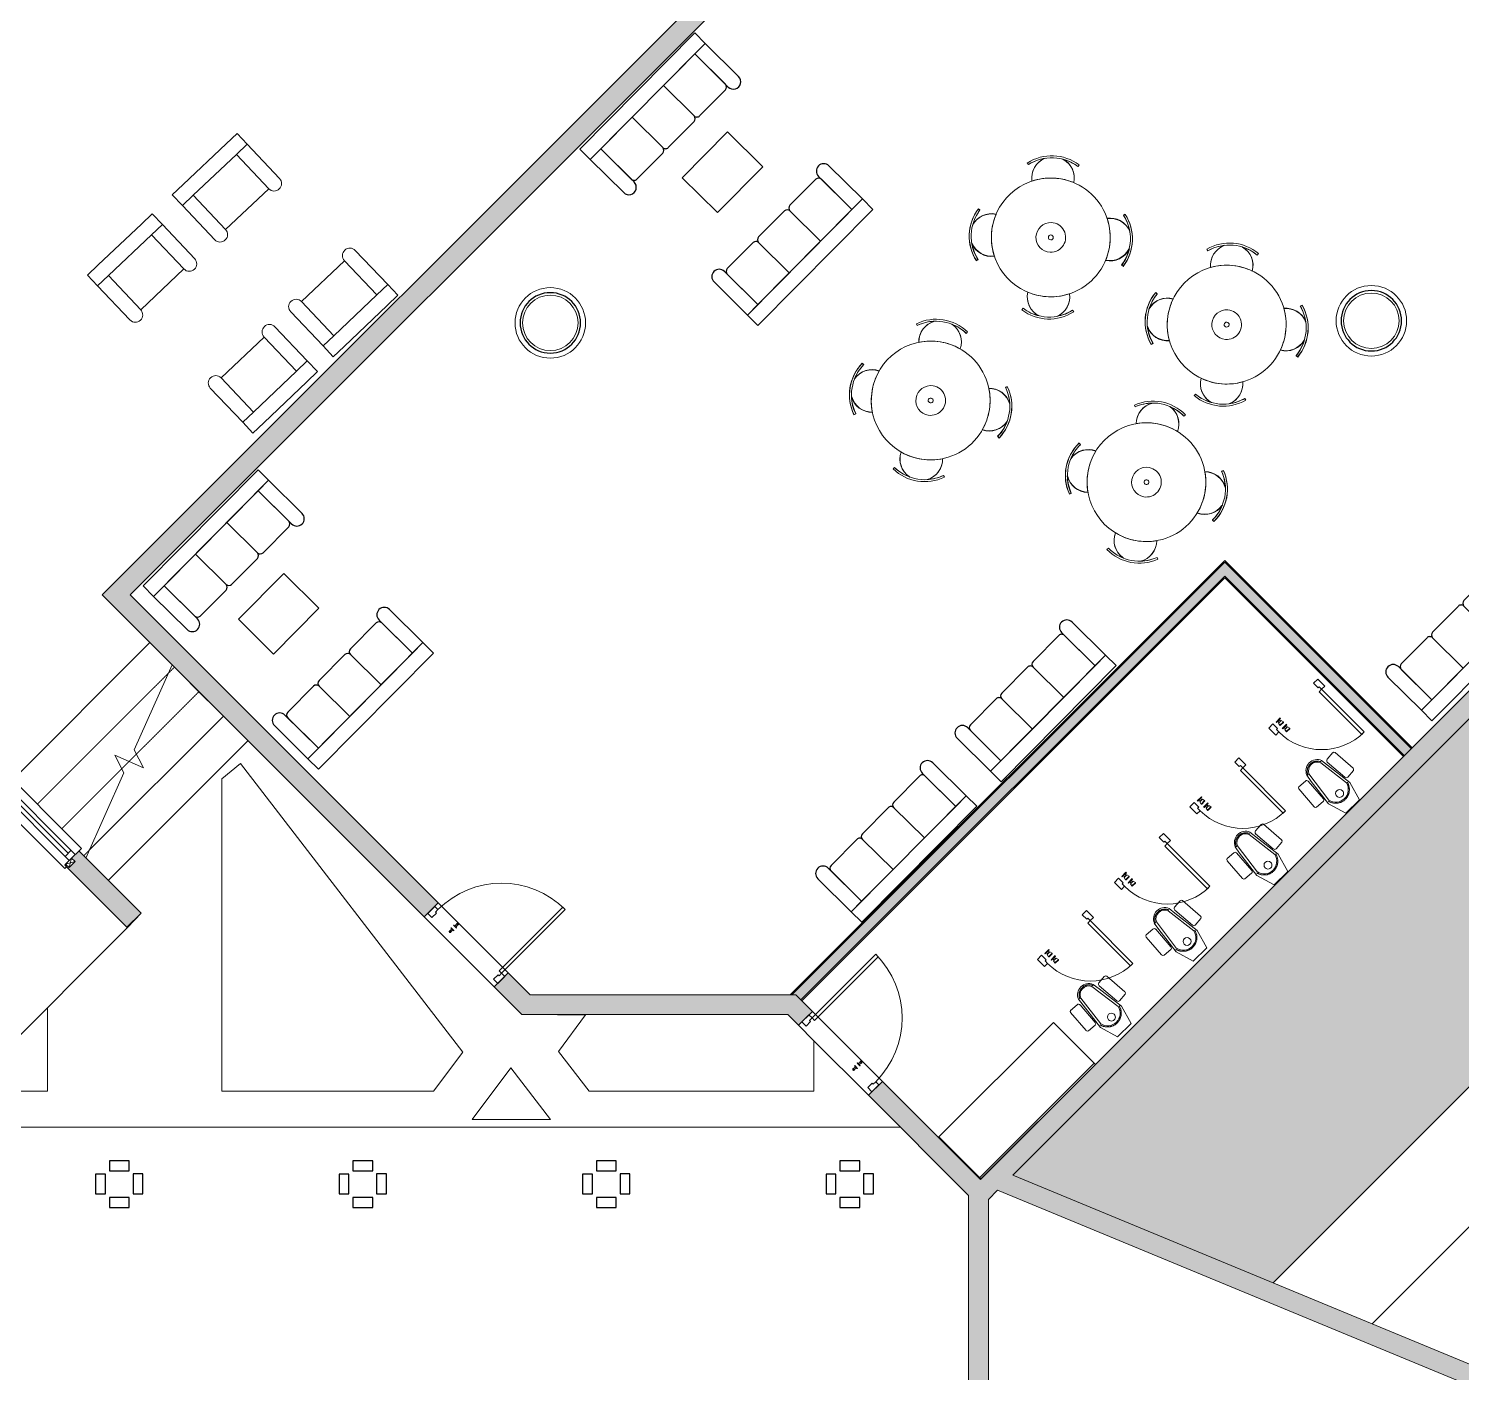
# Model space of a CAD drawing. Header units: millimetres. Extents: x -49836 to 59720, y -25216 to 39354.
# Drawn here: x -7444 to 7024, y -1127 to 12445 of the extents above; entities that cross this region are included whole.
import ezdxf

# ---------------------------------------------------------------- set-up
doc = ezdxf.new("R2010")
doc.units = ezdxf.units.MM
doc.linetypes.add('Overhead', pattern=[3.96875, 2.38125, -1.5875])
for name, color, linetype, lineweight in [('A-COLS', 52, 'Continuous', 9), ('A-DOOR', 31, 'Continuous', 9), ('A-DOOR-FRAM', 31, 'Continuous', 18), ('A-FLOR', 192, 'Continuous', 9), ('A-FLOR-FNSH', 192, 'Continuous', 35), ('A-FLOR-MCUT', 51, 'Continuous', 9), ('A-FLOR-PATT', 8, 'Continuous', 35), ('A-GENM', 13, 'Continuous', 9), ('A-GLAZ', 151, 'Continuous', 9), ('A-GLAZ-SILL', 1, 'Continuous', 9), ('A-WALL', 113, 'Continuous', 9), ('A-WALL-FNSH', 113, 'Continuous', 25), ('A-WALL-PATT', 111, 'Continuous', 25), ('I-FURN', 30, 'Continuous', 9), ('I-FURN-PNLS', 30, 'Continuous', 9), ('P-SANR-FIXT', 6, 'Continuous', 9), ('Q-CASE', 31, 'Continuous', 9), ('S-FNDN', 32, 'Continuous', 9), ('S-STRS', 31, 'Continuous', 9), ('S-STRS-MBND', 31, 'Overhead', 9)]:
    doc.layers.add(name, color=color, linetype=linetype, lineweight=lineweight)
pattern_1 = [(0, (0, 0), (812.8, 203.2), [33.528, -576.072, 33.528, -576.072, -3251.2]), (0, (0, 0), (812.8, 203.2), [-1219.2, 33.528, -1185.672, 33.528, -576.072, -1422.4]), (0, (0, 0), (812.8, 203.2), [-3048, 33.528, -372.872, 33.528, -982.472]), (120, (304.8, 101.6), (-582.3764, 602.3054), [33.528, -576.072, 33.528, -576.072, -3251.2]), (120, (304.8, 101.6), (-582.3764, 602.3054), [-1219.2, 33.528, -1185.672, 33.528, -576.072, -1422.4]), (120, (304.8, 101.6), (-582.3764, 602.3054), [-3048, 33.528, -372.872, 33.528, -982.472]), (240, (406.4, 508), (-230.4236, -805.5054), [33.528, -576.072, 33.528, -576.072, -3251.2]), (240, (406.4, 508), (-230.4236, -805.5054), [-1219.2, 33.528, -1185.672, 33.528, -576.072, -1422.4]), (240, (406.4, 508), (-230.4236, -805.5054), [-3048, 33.528, -372.872, 33.528, -982.472])]

# ---------------------------------------------------------------- blocks, each defined once
blk = doc.blocks.new('Single Arch - wc-V2-Level 2')
at = {"layer": 'A-DOOR'}
for p, q in [((-255, 40), (-255, 34)), ((-255, 40), (-195, 40)), ((-195, 34), (-255, 34)), ((-244, 15), (-250, -10)), ((-206, 15), (-244, 15)), ((-235, 34), (-235, 15)), ((-215, 15), (-215, 34)), ((-200, -10), (-206, 15)), ((-195, 34), (-195, 40)), ((-255, -50), (-255, -56)), ((-255, -50), (-195, -50)), ((-195, -56), (-255, -56)), ((-250, -10), (-250, -13)), ((-200, -10), (-250, -10)), ((-250, -13), (-245, -15)), ((-200, -13), (-250, -13)), ((-244, -75), (-250, -100)), ((-250, -100), (-250, -103)), ((-200, -100), (-250, -100)), ((-250, -103), (-245, -105)), ((-200, -103), (-250, -103)), ((-245, -15), (-239, -15)), ((-205, -15), (-245, -15)), ((-245, -105), (-239, -105)), ((-205, -105), (-245, -105)), ((-206, -75), (-244, -75)), ((-235, -56), (-235, -75)), ((-215, -75), (-215, -56)), ((-211, -15), (-205, -15)), ((-211, -105), (-205, -105)), ((-200, -100), (-206, -75)), ((-205, -15), (-200, -13)), ((-205, -105), (-200, -103)), ((-200, -13), (-200, -10)), ((-200, -103), (-200, -100)), ((-195, -56), (-195, -50))]:
    blk.add_line(p, q, dxfattribs=at)
at = {"layer": 'A-DOOR', "lineweight": 18}
for p, q in [((270, -50), (305, -50)), ((270, -660), (270, -50)), ((305, -50), (305, -660)), ((305, -660), (270, -660))]:
    blk.add_line(p, q, dxfattribs=at)
at = {"layer": 'A-DOOR'}
blk.add_arc((305, -50), 610, 180, 270, dxfattribs=at)
at = {"layer": 'A-DOOR-FRAM'}
for p, q in [((-350, 50), (-290, 50)), ((-350, -50), (-350, 50)), ((-290, 50), (-290, -15)), ((290, 50), (290, -15)), ((350, 50), (290, 50)), ((350, 50), (350, -50)), ((-350, -50), (-305, -50)), ((-305, -15), (-290, -15)), ((-305, -50), (-305, -15)), ((305, -15), (290, -15)), ((305, -50), (305, -15)), ((350, -50), (305, -50))]:
    blk.add_line(p, q, dxfattribs=at)
blk = doc.blocks.new('Arch - 750 x 2100 mm-239388-Level 2')
at = {"layer": 'A-DOOR'}
for p, q in [((-212, 18), (-221, 18)), ((-217, 18), (-217, -12)), ((-214, 18), (-207, 18)), ((-210, 18), (-212, 18)), ((-209, 18), (-210, 18)), ((-199, 18), (-209, 18)), ((-203, -12), (-203, 18)), ((-230, -12), (-230, -15)), ((-229, -12), (-230, -12)), ((-230, -12), (-190, -12)), ((-190, -15), (-230, -15)), ((-230, -15), (-229, -15)), ((-230, -50), (-230, -53)), ((-229, -50), (-230, -50)), ((-230, -50), (-190, -50)), ((-190, -53), (-230, -53)), ((-230, -53), (-229, -53)), ((-221, -83), (-212, -83)), ((-217, -53), (-217, -83)), ((-207, -83), (-214, -83)), ((-212, -83), (-210, -83)), ((-210, -83), (-209, -83)), ((-209, -83), (-199, -83)), ((-203, -83), (-203, -53)), ((-190, -12), (-191, -12)), ((-191, -15), (-190, -15)), ((-190, -50), (-191, -50)), ((-191, -53), (-190, -53)), ((-190, -15), (-190, -12)), ((-190, -53), (-190, -50))]:
    blk.add_line(p, q, dxfattribs=at)
at = {"layer": 'A-DOOR', "lineweight": 18}
for p, q in [((420, -50), (455, -50)), ((420, -960), (420, -50)), ((455, -50), (455, -960)), ((455, -960), (420, -960))]:
    blk.add_line(p, q, dxfattribs=at)
at = {"layer": 'A-DOOR', "flags": 128}
for points in [[(-199, 18), (-199, 18), (-199, 19), (-199, 19), (-199, 20), (-199, 20), (-199, 21), (-199, 21), (-200, 21), (-200, 22), (-200, 22), (-200, 23), (-200, 23), (-200, 23), (-201, 24), (-201, 24), (-201, 25), (-201, 25), (-202, 25), (-202, 26), (-202, 26), (-203, 26), (-203, 26), (-203, 27), (-204, 27), (-204, 27), (-204, 27), (-205, 28), (-205, 28), (-206, 28), (-206, 28), (-206, 28), (-207, 28), (-207, 29), (-208, 29), (-208, 29), (-209, 29), (-209, 29), (-209, 29), (-210, 29), (-210, 29), (-211, 29), (-211, 29), (-212, 29), (-212, 29), (-212, 29), (-213, 29), (-213, 28), (-214, 28), (-214, 28), (-215, 28), (-215, 28), (-215, 28), (-216, 27), (-216, 27), (-216, 27), (-217, 27), (-217, 26), (-217, 26), (-218, 26), (-218, 25), (-218, 25), (-219, 25), (-219, 24), (-219, 24), (-219, 24), (-220, 23), (-220, 23), (-220, 22), (-220, 22), (-220, 22), (-220, 21), (-221, 21), (-221, 20), (-221, 20), (-221, 20), (-221, 19), (-221, 19), (-221, 18), (-221, 18)], [(-221, -83), (-221, -83), (-221, -84), (-221, -84), (-221, -85), (-221, -85), (-221, -86), (-221, -86), (-220, -86), (-220, -87), (-220, -87), (-220, -88), (-220, -88), (-220, -88), (-219, -89), (-219, -89), (-219, -90), (-219, -90), (-218, -90), (-218, -91), (-218, -91), (-217, -91), (-217, -91), (-217, -92), (-216, -92), (-216, -92), (-216, -92), (-215, -93), (-215, -93), (-214, -93), (-214, -93), (-214, -93), (-213, -93), (-213, -94), (-212, -94), (-212, -94), (-211, -94), (-211, -94), (-211, -94), (-210, -94), (-210, -94), (-209, -94), (-209, -94), (-208, -94), (-208, -94), (-208, -94), (-207, -94), (-207, -93), (-206, -93), (-206, -93), (-205, -93), (-205, -93), (-205, -93), (-204, -92), (-204, -92), (-204, -92), (-203, -92), (-203, -91), (-203, -91), (-202, -91), (-202, -90), (-202, -90), (-201, -90), (-201, -89), (-201, -89), (-201, -89), (-200, -88), (-200, -88), (-200, -87), (-200, -87), (-200, -87), (-200, -86), (-199, -86), (-199, -85), (-199, -85), (-199, -85), (-199, -84), (-199, -84), (-199, -83), (-199, -83)]]:
    blk.add_lwpolyline(points, dxfattribs=at)
at = {"layer": 'A-DOOR'}
blk.add_arc((455, -50), 910, 180, 270, dxfattribs=at)
at = {"layer": 'A-DOOR-FRAM'}
for p, q in [((-500, 50), (-440, 50)), ((-500, -50), (-500, 50)), ((-440, 50), (-440, -15)), ((440, 50), (440, -15)), ((500, 50), (440, 50)), ((500, 50), (500, -50)), ((-500, -50), (-455, -50)), ((-455, -15), (-440, -15)), ((-455, -50), (-455, -15)), ((455, -15), (440, -15)), ((455, -50), (455, -15)), ((500, -50), (455, -50))]:
    blk.add_line(p, q, dxfattribs=at)
blk = doc.blocks.new('Arch - 750 x 2100 mm-239389-Level 2')
at = {"layer": 'A-DOOR', "lineweight": 18}
for p, q in [((420, 960), (420, 50)), ((455, 960), (420, 960)), ((455, 50), (455, 960)), ((420, 50), (455, 50))]:
    blk.add_line(p, q, dxfattribs=at)
at = {"layer": 'A-DOOR'}
for p, q in [((-230, 53), (-230, 50)), ((-229, 53), (-230, 53)), ((-230, 53), (-190, 53)), ((-190, 50), (-230, 50)), ((-230, 50), (-229, 50)), ((-230, 15), (-230, 12)), ((-229, 15), (-230, 15)), ((-230, 15), (-190, 15)), ((-190, 12), (-230, 12)), ((-230, 12), (-229, 12)), ((-212, 83), (-221, 83)), ((-217, 83), (-217, 53)), ((-217, 12), (-217, -18)), ((-214, 83), (-207, 83)), ((-210, 83), (-212, 83)), ((-209, 83), (-210, 83)), ((-199, 83), (-209, 83)), ((-203, 53), (-203, 83)), ((-203, -18), (-203, 12)), ((-190, 53), (-191, 53)), ((-191, 50), (-190, 50)), ((-190, 15), (-191, 15)), ((-191, 12), (-190, 12)), ((-190, 50), (-190, 53)), ((-190, 12), (-190, 15)), ((-221, -18), (-212, -18)), ((-207, -18), (-214, -18)), ((-212, -18), (-210, -18)), ((-210, -18), (-209, -18)), ((-209, -18), (-199, -18))]:
    blk.add_line(p, q, dxfattribs=at)
at = {"layer": 'A-DOOR', "flags": 128}
for points in [[(-199, 83), (-199, 83), (-199, 84), (-199, 84), (-199, 85), (-199, 85), (-199, 86), (-199, 86), (-200, 86), (-200, 87), (-200, 87), (-200, 88), (-200, 88), (-200, 88), (-201, 89), (-201, 89), (-201, 90), (-201, 90), (-202, 90), (-202, 91), (-202, 91), (-203, 91), (-203, 91), (-203, 92), (-204, 92), (-204, 92), (-204, 92), (-205, 93), (-205, 93), (-206, 93), (-206, 93), (-206, 93), (-207, 93), (-207, 94), (-208, 94), (-208, 94), (-209, 94), (-209, 94), (-209, 94), (-210, 94), (-210, 94), (-211, 94), (-211, 94), (-212, 94), (-212, 94), (-212, 94), (-213, 94), (-213, 93), (-214, 93), (-214, 93), (-215, 93), (-215, 93), (-215, 93), (-216, 92), (-216, 92), (-216, 92), (-217, 92), (-217, 91), (-217, 91), (-218, 91), (-218, 90), (-218, 90), (-219, 90), (-219, 89), (-219, 89), (-219, 89), (-220, 88), (-220, 88), (-220, 87), (-220, 87), (-220, 87), (-220, 86), (-221, 86), (-221, 85), (-221, 85), (-221, 85), (-221, 84), (-221, 84), (-221, 83), (-221, 83)], [(-221, -18), (-221, -18), (-221, -19), (-221, -19), (-221, -20), (-221, -20), (-221, -21), (-221, -21), (-220, -21), (-220, -22), (-220, -22), (-220, -23), (-220, -23), (-220, -23), (-219, -24), (-219, -24), (-219, -25), (-219, -25), (-218, -25), (-218, -26), (-218, -26), (-217, -26), (-217, -26), (-217, -27), (-216, -27), (-216, -27), (-216, -27), (-215, -28), (-215, -28), (-214, -28), (-214, -28), (-214, -28), (-213, -28), (-213, -29), (-212, -29), (-212, -29), (-211, -29), (-211, -29), (-211, -29), (-210, -29), (-210, -29), (-209, -29), (-209, -29), (-208, -29), (-208, -29), (-208, -29), (-207, -29), (-207, -28), (-206, -28), (-206, -28), (-205, -28), (-205, -28), (-205, -28), (-204, -27), (-204, -27), (-204, -27), (-203, -27), (-203, -26), (-203, -26), (-202, -26), (-202, -25), (-202, -25), (-201, -25), (-201, -24), (-201, -24), (-201, -24), (-200, -23), (-200, -23), (-200, -22), (-200, -22), (-200, -22), (-200, -21), (-199, -21), (-199, -20), (-199, -20), (-199, -20), (-199, -19), (-199, -19), (-199, -18), (-199, -18)]]:
    blk.add_lwpolyline(points, dxfattribs=at)
at = {"layer": 'A-DOOR'}
blk.add_arc((455, 50), 910, 90, 180, dxfattribs=at)
at = {"layer": 'A-DOOR-FRAM'}
for p, q in [((-500, 50), (-455, 50)), ((-500, 50), (-500, -50)), ((-455, 50), (-455, 15)), ((-455, 15), (-440, 15)), ((-440, -50), (-440, 15)), ((455, 15), (440, 15)), ((440, -50), (440, 15)), ((455, 50), (455, 15)), ((500, 50), (455, 50)), ((500, -50), (500, 50)), ((-500, -50), (-440, -50)), ((500, -50), (440, -50))]:
    blk.add_line(p, q, dxfattribs=at)
blk = doc.blocks.new('M_Metal Clad Column - 610mm Diameter-217324-Level 2')
at = {"layer": 'A-COLS'}
for radius, start, end in [(356, 0, 180), (280, 0, 180), (356, 180, 360), (280, 180, 360)]:
    blk.add_arc((0, 0), radius, start, end, dxfattribs=at)
at = {"layer": 'A-COLS', "lineweight": 25}
for start, end in [(0, 180), (180, 360)]:
    blk.add_arc((0, 0), 305, start, end, dxfattribs=at)
blk = doc.blocks.new('Table Dining 4 Seater-Circular - 1200 mm dia-177582-Level 2')
at = {"layer": 'I-FURN-PNLS'}
for p, q in [((-265, 743), (-253, 726)), ((-265, 743), (-253, 726)), ((248, 726), (259, 743)), ((259, 743), (248, 726)), ((-726, 248), (-743, 259)), ((-741, 262), (-725, 251)), ((741, 262), (725, 251)), ((743, 259), (726, 248)), ((-743, -265), (-726, -253)), ((-741, -262), (-725, -251)), ((741, -262), (725, -251)), ((726, -253), (743, -265)), ((-253, -726), (-265, -743)), ((-265, -743), (-253, -726)), ((259, -743), (248, -726)), ((259, -743), (248, -726))]:
    blk.add_line(p, q, dxfattribs=at)
for centre, radius, start, end in [((-3, 368), 457, 55, 125), ((-3, 368), 457, 55, 125), ((-3, 368), 437, 55, 125), ((-3, 368), 437, 100.9126, 125), ((0, 600), 215, 113.4276, 190.3238), ((0, 600), 215, 115.8607, 190.3238), ((-3, 368), 437, 55, 77.7309), ((0, 600), 215, 349.6762, 65.2158), ((0, 600), 215, 349.6762, 63.3002), ((0, 0), 600, 90, 270), ((0, 0), 600, 90, 270), ((0, 0), 600, 89.5574, 110.6423), ((0, 0), 600, 270, 90), ((0, 0), 600, 270, 90), ((0, 0), 600, 69.3577, 89.5574), ((-368, -3), 457, 145, 215), ((-367, 0), 457, 145, 215), ((-367, 0), 437, 145, 215), ((-368, -3), 437, 145, 167.7309), ((-600, 0), 215, 79.6762, 155.2158), ((-599, 3), 215, 79.6762, 153.3002), ((0, 0), 600, 159.3577, 179.5574), ((0, 0), 150, 90, 270), ((0, 0), 150, 90, 270), ((0, 0), 150, 270, 90), ((0, 0), 150, 270, 90), ((599, 3), 215, 26.6998, 100.3238), ((600, 0), 215, 24.7842, 100.3238), ((0, 0), 600, 0.4426, 20.6423), ((367, 0), 437, 325, 35), ((368, -3), 437, 12.2691, 35), ((367, 0), 457, 325, 35), ((368, -3), 457, 325, 35), ((0, 0), 600, 179.5574, 200.6423), ((0, 0), 24.9, 360, 180), ((0, 0), 24.9, 180, 360), ((0, 0), 600, 339.3577, 0.4426), ((-368, -3), 437, 190.9126, 215), ((-600, 0), 215, 203.4276, 280.3238), ((-599, 3), 215, 205.8607, 280.3238), ((599, 3), 215, 259.6762, 334.1393), ((600, 0), 215, 259.6762, 336.5724), ((368, -3), 437, 325, 349.0874), ((0, -600), 215, 169.6762, 246.5724), ((0, -600), 215, 169.6762, 244.1393), ((0, 0), 600, 249.3577, 270.4426), ((0, 0), 600, 270.4426, 290.6423), ((0, -600), 215, 294.7842, 10.3238), ((0, -600), 215, 296.6998, 10.3238), ((-3, -368), 457, 235, 305), ((-3, -368), 457, 235, 305), ((-3, -368), 437, 235, 259.0874), ((-3, -368), 437, 235, 305), ((-3, -368), 437, 282.2691, 305)]:
    blk.add_arc(centre, radius, start, end, dxfattribs=at)
blk = doc.blocks.new('Sofa Three Seater - 1650 x 700 mm-178862-Level 2')
at = {"layer": 'A-GENM', "lineweight": 25}
for p, q in [((825, 350), (-825, 350)), ((-825, 350), (-825, 200)), ((825, 200), (825, 350)), ((-825, 200), (825, 200)), ((-675, 200), (-825, 200)), ((-825, 200), (-825, -275)), ((-225, 200), (-675, 200)), ((-675, 200), (-675, -235)), ((-675, -275), (-675, 200)), ((225, 200), (-225, 200)), ((-225, 200), (-225, -235)), ((-225, -235), (-225, 200)), ((675, 200), (225, 200)), ((225, 200), (225, -235)), ((225, -235), (225, 200)), ((675, -235), (675, 200)), ((825, 200), (675, 200)), ((675, 200), (675, -275)), ((825, -275), (825, 200)), ((-635, -275), (-265, -275)), ((-185, -275), (185, -275)), ((265, -275), (635, -275))]:
    blk.add_line(p, q, dxfattribs=at)
for centre, radius, start, end in [((-750, -275), 75, 180, 360), ((-635, -235), 40, 180, 270), ((-265, -235), 40, 270, 360), ((-185, -235), 40, 180, 270), ((185, -235), 40, 270, 360), ((265, -235), 40, 180, 270), ((635, -235), 40, 270, 360), ((750, -275), 75, 180, 360)]:
    blk.add_arc(centre, radius, start, end, dxfattribs=at)
blk = doc.blocks.new('Stool _4_ - 650 x 500mm-182059-Level 2')
at = {"layer": 'I-FURN'}
for p, q in [((30, 86), (-620, 86)), ((-620, 86), (-620, -414)), ((-620, -414), (-620, 86)), ((-620, 86), (30, 86)), ((30, -414), (30, 86)), ((30, 86), (30, -414)), ((-620, -414), (30, -414)), ((30, -414), (-620, -414))]:
    blk.add_line(p, q, dxfattribs=at)
blk = doc.blocks.new('Sofa Single Seater - 900 x 700 mm-182966-Level 2')
at = {"layer": 'A-GENM'}
for p, q in [((-450, 350), (-450, 200)), ((-450, 350), (-300, 350)), ((-300, 350), (300, 350)), ((300, 350), (450, 350)), ((450, 200), (450, 350)), ((-300, 200), (-450, 200)), ((-450, 200), (-450, -275)), ((300, 200), (-300, 200)), ((-300, -275), (-300, 200)), ((450, 200), (300, 200)), ((300, 200), (300, -275)), ((450, -275), (450, 200)), ((-300, -275), (300, -275))]:
    blk.add_line(p, q, dxfattribs=at)
for centre in [(-375, -275), (375, -275)]:
    blk.add_arc(centre, 75, 180, 360, dxfattribs=at)
blk = doc.blocks.new('Counter Top w Sinks - 600mm x 2400mm Long-185948-Level 2')
at = {"layer": 'Q-CASE'}
for p, q in [((517, 700), (-1116, 700)), ((-1116, 700), (-1116, 100)), ((517, 100), (517, 700)), ((517, 119), (-1116, 119)), ((-1116, 100), (517, 100))]:
    blk.add_line(p, q, dxfattribs=at)
blk = doc.blocks.new('WC- Indian - 620 x 550 mm-187004-Level 2')
at = {"layer": 'P-SANR-FIXT'}
for p, q in [((-278, -44), (-260, 195)), ((-278, -44), (-260, 195)), ((-243, 211), (-155, 204)), ((-243, 211), (-155, 204)), ((-136, 183), (-154, -51)), ((-136, 183), (-154, -51)), ((-152, -123), (-116, 160)), ((-152, -123), (-116, 160)), ((-84, 225), (-125, -102)), ((-116, 160), (-107, 235)), ((-116, 160), (-107, 235)), ((125, -102), (79, 230)), ((104, 235), (116, 160)), ((104, 235), (116, 160)), ((116, 160), (152, -123)), ((116, 160), (152, -123)), ((154, -51), (136, 183)), ((154, -51), (136, 183)), ((155, 204), (243, 211)), ((155, 204), (243, 211)), ((260, 195), (278, -44)), ((260, 195), (278, -44)), ((-175, -70), (-263, -63)), ((-175, -70), (-263, -63)), ((-97, -315), (-152, -123)), ((-97, -315), (-152, -123)), ((152, -123), (97, -315)), ((152, -123), (97, -315)), ((263, -63), (175, -70)), ((263, -63), (175, -70)), ((97, -315), (-97, -315)), ((97, -315), (-97, -315))]:
    blk.add_line(p, q, dxfattribs=at)
at = {"layer": 'P-SANR-FIXT', "flags": 128}
for points in [[(-94, 228), (-92, 231), (-91, 235), (-89, 238), (-87, 242), (-85, 245), (-83, 249), (-80, 252), (-78, 255), (-75, 258), (-72, 261), (-70, 264), (-67, 266), (-64, 269), (-60, 271), (-57, 273), (-54, 276), (-50, 278), (-47, 280), (-43, 281), (-40, 283), (-36, 284), (-32, 286), (-29, 287), (-25, 288), (-21, 289), (-17, 289), (-13, 290), (-9, 290), (-5, 290), (-2, 291)], [(-2, 291), (-2, 291), (-2, 291), (-2, 291), (-2, 291), (-2, 291), (-2, 291), (-1, 291), (-1, 291), (-1, 291), (-1, 291), (-1, 291), (-1, 291), (-1, 291), (-1, 291), (-1, 291), (-1, 291), (-1, 291), (-1, 291), (-1, 291), (-1, 291), (-1, 291), (-1, 291), (-1, 291), (-1, 291), (-1, 291), (-1, 291), (-1, 291), (-1, 291), (-1, 291), (-1, 291), (0, 291), (0, 291), (0, 291), (0, 291), (0, 291), (0, 291), (0, 291), (0, 291), (0, 291), (0, 291), (0, 291), (0, 291), (0, 291), (0, 291), (0, 291), (0, 291), (1, 291), (1, 291), (1, 291), (1, 291), (1, 291), (1, 291), (1, 291), (1, 291), (1, 291), (1, 291), (1, 291), (1, 291), (1, 291), (1, 291), (1, 291), (1, 291), (1, 291), (1, 291), (1, 291), (1, 291), (1, 291), (1, 291), (1, 291), (1, 291), (2, 291), (2, 291), (2, 291), (2, 291), (2, 291), (2, 291), (2, 291)], [(2, 291), (6, 290), (9, 290), (13, 290), (17, 289), (21, 289), (25, 288), (29, 287), (33, 286), (36, 284), (40, 283), (44, 281), (47, 279), (51, 277), (54, 275), (57, 273), (61, 271), (64, 269), (67, 266), (70, 263), (73, 261), (75, 258), (78, 255), (80, 252), (83, 248), (85, 245), (87, 242), (89, 238), (91, 235), (92, 231), (94, 228)], [(-2, -212), (-6, -212), (-11, -211), (-17, -211), (-22, -210), (-28, -209), (-33, -208), (-38, -206), (-44, -205), (-49, -203), (-54, -201), (-59, -199), (-64, -196), (-69, -193), (-74, -191), (-78, -188), (-83, -184), (-87, -181), (-91, -177), (-95, -174), (-99, -170), (-103, -166), (-107, -161), (-110, -157), (-113, -153), (-117, -148), (-119, -143), (-122, -139), (-125, -134), (-127, -129), (-129, -123), (-131, -118), (-133, -113), (-134, -108), (-135, -103)], [(135, -103), (134, -108), (133, -113), (131, -119), (129, -124), (127, -129), (124, -134), (122, -139), (119, -144), (116, -148), (113, -153), (110, -158), (106, -162), (103, -166), (99, -170), (95, -174), (91, -178), (87, -181), (82, -185), (78, -188), (73, -191), (68, -194), (63, -196), (59, -199), (53, -201), (48, -203), (43, -205), (38, -206), (32, -208), (27, -209), (22, -210), (16, -211), (11, -211), (5, -212), (2, -212)]]:
    blk.add_lwpolyline(points, dxfattribs=at)
at = {"layer": 'P-SANR-FIXT'}
for centre, radius, start, end in [((-2, 192), 114, 22.2273, 157.7727), ((-2, 192), 114, 22.2273, 157.7727), ((-240, 190), 20.5, 97.4299, 165.9086), ((-240, 190), 20.5, 97.4299, 165.9086), ((-158, 183), 21.5, 0.849, 83.151), ((-158, 183), 21.5, 0.849, 83.151), ((-2, 192), 89, 25.7198, 157.7727), ((158, 183), 21.5, 96.849, 179.151), ((158, 183), 21.5, 96.849, 179.151), ((240, 190), 20.5, 14.0914, 82.5701), ((240, 190), 20.5, 14.0914, 82.5701), ((-258, -43), 20.3, 181.618, 256.382), ((-258, -43), 20.3, 181.618, 256.382), ((-174, -50), 20, 265.9185, 356.0815), ((-174, -50), 20, 265.9185, 356.0815), ((0, -73), 128, 193.0433, 346.9567), ((0, -129), 40, 360, 180), ((0, -129), 40, 180, 360), ((174, -50), 20, 183.9185, 274.0815), ((174, -50), 20, 183.9185, 274.0815), ((258, -43), 20.3, 283.618, 358.382), ((258, -43), 20.3, 283.618, 358.382)]:
    blk.add_arc(centre, radius, start, end, dxfattribs=at)
blk = doc.blocks.new('WC- Indian - 620 x 550 mm-186747-Level 2')
at = {"layer": 'P-SANR-FIXT'}
for p, q in [((-97, 315), (-152, 123)), ((-97, 315), (-152, 123)), ((97, 315), (-97, 315)), ((97, 315), (-97, 315)), ((152, 123), (97, 315)), ((152, 123), (97, 315)), ((-278, 44), (-260, -195)), ((-278, 44), (-260, -195)), ((-175, 70), (-263, 63)), ((-175, 70), (-263, 63)), ((-136, -183), (-154, 51)), ((-136, -183), (-154, 51)), ((-152, 123), (-116, -160)), ((-152, 123), (-116, -160)), ((-84, -225), (-125, 102)), ((125, 102), (79, -230)), ((116, -160), (152, 123)), ((116, -160), (152, 123)), ((154, 51), (136, -183)), ((154, 51), (136, -183)), ((263, 63), (175, 70)), ((263, 63), (175, 70)), ((260, -195), (278, 44)), ((260, -195), (278, 44)), ((-243, -211), (-155, -204)), ((-243, -211), (-155, -204)), ((-116, -160), (-107, -235)), ((-116, -160), (-107, -235)), ((104, -235), (116, -160)), ((104, -235), (116, -160)), ((155, -204), (243, -211)), ((155, -204), (243, -211))]:
    blk.add_line(p, q, dxfattribs=at)
at = {"layer": 'P-SANR-FIXT', "flags": 128}
for points in [[(-135, 103), (-134, 108), (-133, 113), (-131, 119), (-129, 124), (-127, 129), (-124, 134), (-122, 139), (-119, 144), (-116, 148), (-113, 153), (-110, 158), (-106, 162), (-103, 166), (-99, 170), (-95, 174), (-91, 178), (-87, 181), (-82, 185), (-78, 188), (-73, 191), (-68, 194), (-63, 196), (-59, 199), (-53, 201), (-48, 203), (-43, 205), (-38, 206), (-32, 208), (-27, 209), (-22, 210), (-16, 211), (-11, 211), (-5, 212), (-2, 212)], [(2, 212), (6, 212), (11, 211), (17, 211), (22, 210), (28, 209), (33, 208), (38, 206), (44, 205), (49, 203), (54, 201), (59, 199), (64, 196), (69, 193), (74, 191), (78, 188), (83, 184), (87, 181), (91, 177), (95, 174), (99, 170), (103, 166), (107, 161), (110, 157), (113, 153), (117, 148), (119, 143), (122, 139), (125, 134), (127, 129), (129, 123), (131, 118), (133, 113), (134, 108), (135, 103)], [(-2, -291), (-6, -290), (-9, -290), (-13, -290), (-17, -289), (-21, -289), (-25, -288), (-29, -287), (-33, -286), (-36, -284), (-40, -283), (-44, -281), (-47, -279), (-51, -277), (-54, -275), (-57, -273), (-61, -271), (-64, -269), (-67, -266), (-70, -263), (-73, -261), (-75, -258), (-78, -255), (-80, -252), (-83, -248), (-85, -245), (-87, -242), (-89, -238), (-91, -235), (-92, -231), (-94, -228)], [(94, -228), (92, -231), (91, -235), (89, -238), (87, -242), (85, -245), (83, -249), (80, -252), (78, -255), (75, -258), (72, -261), (70, -264), (67, -266), (64, -269), (60, -271), (57, -273), (54, -276), (50, -278), (47, -280), (43, -281), (40, -283), (36, -284), (32, -286), (29, -287), (25, -288), (21, -289), (17, -289), (13, -290), (9, -290), (5, -290), (2, -291)], [(2, -291), (2, -291), (2, -291), (2, -291), (2, -291), (2, -291), (2, -291), (1, -291), (1, -291), (1, -291), (1, -291), (1, -291), (1, -291), (1, -291), (1, -291), (1, -291), (1, -291), (1, -291), (1, -291), (1, -291), (1, -291), (1, -291), (1, -291), (1, -291), (1, -291), (1, -291), (1, -291), (1, -291), (1, -291), (1, -291), (1, -291), (0, -291), (0, -291), (0, -291), (0, -291), (0, -291), (0, -291), (0, -291), (0, -291), (0, -291), (0, -291), (0, -291), (0, -291), (0, -291), (0, -291), (0, -291), (0, -291), (-1, -291), (-1, -291), (-1, -291), (-1, -291), (-1, -291), (-1, -291), (-1, -291), (-1, -291), (-1, -291), (-1, -291), (-1, -291), (-1, -291), (-1, -291), (-1, -291), (-1, -291), (-1, -291), (-1, -291), (-1, -291), (-1, -291), (-1, -291), (-1, -291), (-1, -291), (-1, -291), (-1, -291), (-2, -291), (-2, -291), (-2, -291), (-2, -291), (-2, -291), (-2, -291), (-2, -291)]]:
    blk.add_lwpolyline(points, dxfattribs=at)
at = {"layer": 'P-SANR-FIXT'}
for centre, radius, start, end in [((0, 73), 128, 13.0433, 166.9567), ((0, 129), 40, 0, 180), ((-258, 43), 20.3, 103.618, 178.382), ((-258, 43), 20.3, 103.618, 178.382), ((-174, 50), 20, 3.9185, 94.0815), ((-174, 50), 20, 3.9185, 94.0815), ((0, 129), 40, 180, 0), ((174, 50), 20, 85.9185, 176.0815), ((174, 50), 20, 85.9185, 176.0815), ((258, 43), 20.3, 1.618, 76.382), ((258, 43), 20.3, 1.618, 76.382), ((-240, -190), 20.5, 194.0914, 262.5701), ((-240, -190), 20.5, 194.0914, 262.5701), ((-158, -183), 21.5, 276.849, 359.151), ((-158, -183), 21.5, 276.849, 359.151), ((-2, -192), 114, 202.2273, 337.7727), ((-2, -192), 114, 202.2273, 337.7727), ((-2, -192), 89, 202.2273, 334.2802), ((158, -183), 21.5, 180.849, 263.151), ((158, -183), 21.5, 180.849, 263.151), ((240, -190), 20.5, 277.4299, 345.9086), ((240, -190), 20.5, 277.4299, 345.9086)]:
    blk.add_arc(centre, radius, start, end, dxfattribs=at)
blk = doc.blocks.new('Family6 - Family6-227031-Level 2')
at = {"layer": 'A-GENM'}
for p, q in [((450, -5079), (638, -4921)), ((638, -4921), (2884, -7837)), ((450, -8233), (450, -5079)), ((-365, -6435), (-502, -6580)), ((3202, -7179), (2495, -6472)), ((-1308, -7386), (-1308, -8233)), ((4125, -7462), (3839, -7460)), ((3850, -7830), (4125, -7462)), ((6429, -7723), (6429, -8233)), ((6980, -8274), (6429, -7723)), ((2884, -7837), (2589, -8233)), ((4160, -8233), (3850, -7830)), ((2980, -8518), (3368, -7998)), ((3368, -7998), (3769, -8518)), ((-1308, -8233), (-2155, -8233)), ((2589, -8233), (450, -8233)), ((6429, -8233), (4160, -8233)), ((3769, -8518), (2980, -8518)), ((-2519, -8597), (7303, -8597))]:
    blk.add_line(p, q, dxfattribs=at)
blk = doc.blocks.new('Family8 - COLUMN-V15-Level 2')
at = {"layer": 'A-GENM', "lineweight": 25}
for p, q in [((100, -64), (-100, -64)), ((-100, -64), (-100, -164)), ((100, -164), (100, -64)), ((-140, -196), (-240, -196)), ((-240, -196), (-240, -395)), ((-140, -395), (-140, -196)), ((-100, -164), (100, -164)), ((238, -195), (138, -195)), ((138, -195), (138, -395)), ((238, -395), (238, -195)), ((-240, -395), (-140, -395)), ((-100, -434), (-100, -534)), ((100, -434), (-100, -434)), ((100, -534), (100, -434)), ((138, -395), (238, -395)), ((-100, -534), (100, -534))]:
    blk.add_line(p, q, dxfattribs=at)
blk = doc.blocks.new('Arched _2_ - Arched _2_ 3-253363-Level 2')
at = {"layer": 'A-GLAZ'}
for p, q in [((-1085, -79), (-1035, 6)), ((-1035, -79), (-1085, 6)), ((-1085, 6), (-1085, -79)), ((-1035, 6), (-1085, 6)), ((465, 58), (-1035, 58)), ((-1035, 58), (-1035, -28)), ((-1035, -79), (-1035, 6)), ((-975, -28), (-975, 58)), ((-975, 15), (405, 15)), ((405, -28), (405, 58)), ((465, -28), (465, 58)), ((515, -79), (465, 6)), ((465, -79), (515, 6)), ((465, -79), (465, 6)), ((465, 6), (515, 6)), ((515, 6), (515, -79)), ((-1085, -79), (-1035, -79)), ((-1035, -92), (-1060, -92)), ((-1060, -92), (-1060, -117)), ((-1060, -117), (490, -117)), ((-1035, -28), (465, -28)), ((-1035, -79), (-1035, -92)), ((515, -79), (465, -79)), ((465, -92), (465, -79)), ((490, -92), (465, -92)), ((490, -117), (490, -92))]:
    blk.add_line(p, q, dxfattribs=at)
at = {"layer": 'A-GLAZ-SILL'}
for p, q in [((-1035, 146), (-1035, -28)), ((465, 146), (-1035, 146)), ((-1035, 146), (-1035, 108)), ((465, 146), (-1035, 146)), ((465, -28), (465, 146)), ((465, 108), (465, 146)), ((-1035, -28), (465, -28))]:
    blk.add_line(p, q, dxfattribs=at)

msp = doc.modelspace()

# ---------------------------------------------------------------- hatches: boundary and pattern name
at = {"layer": 'A-FLOR-PATT', "lineweight": 9}
h = msp.add_hatch(dxfattribs=at)
h.set_pattern_fill('FP_1', color=256, style=0, pattern_type=2)
h.set_pattern_definition([(50, (0, 0), (728.7365, -63.756), [76.2, -838.2]), (355, (0, 0), (-140.972, 764.228), [60.96, -670.56]), (100.451, (60.7, -5.3), (587.77, 700.467), [64.76, -712.36]), (46.184, (0, 203.2), (1084.316, -168.17), [114.3, -1257.3]), (96.636, (90.4, 189.2), (949.61, 989.71), [97.14, -1068.54]), (351.184, (0, 203.2), (949.62, 989.7), [91.44, -1005.84]), (21, (101.6, 152.4), (606.458, -409.061), [76.2, -838.2]), (326, (101.6, 152.4), (247.208, 736.753), [60.96, -670.56]), (71.451, (152.14, 118.3), (853.668, 327.685), [64.76, -712.36]), (37.5, (0, 0), (12.3547, 338.2201), [33.528, -628.904, 33.528, -647.192, -673.1]), (37.5, (0, 0), (12.3547, 338.2201), [-1343.152, 33.528, -639.572]), (7.5, (0, 0), (267.279, 400.722), [33.528, -354.584, 33.528, -613.664, -256.54]), (7.5, (0, 0), (267.279, 400.722), [-1035.304, 33.528, -223.012]), (327.5, (-226.57, 0), (542.3633, -22.9153), [33.528, -220.472, 33.528, -758.952, -1051.56]), (327.5, (-226.57, 0), (542.3633, -22.9153), [-1046.48, 33.528, -1018.032]), (317.5, (-328.17, 0), (592.517, 101.707), [33.528, -296.672, 33.528, -492.76, -746.76]), (317.5, (-328.17, 0), (592.517, 101.707), [-856.488, 33.528, -713.232])])
h.paths.add_polyline_path([(21310, -20203), (23132, -20203), (31704, -11630), (31704, 711), (23121, 9294), (10922, 9294), (2494, 866), (5122, -222), (12008, 6663), (21962, 6663), (29000, -375), (29000, -10329), (21962, -17368), (12008, -17368), (5122, -10482), (2345, -11633), (10915, -20203), (15168, -20203)], flags=0)
at = {"layer": 'A-WALL-PATT', "lineweight": 9}
for points in [[(-6419, 6726), (3354, 16499), (3354, 16782), (-6561, 6867)], [(2048, 420), (11122, 9494), (10839, 9494), (2048, 703), (2048, 659)], [(437, 2486), (470, 2519), (304, 2686), (-2379, 2686), (-2179, 2486), (221, 2486)], [(7969, -1618), (7969, -1401), (2494, 866), (2341, 713), (7769, -1535)]]:
    msp.add_hatch(color=256, dxfattribs=at).paths.add_polyline_path(points, flags=0)
h = msp.add_hatch(color=256, dxfattribs=at)
h.paths.add_polyline_path([(-6451, 3369), (-6309, 3511), (-6938, 4139), (-7010, 4067), (-6975, 4031), (-7035, 3971), (-7070, 4007), (-7079, 3998), (-6617, 3535)], flags=0)
h.paths.add_polyline_path([(-8140, 5059), (-8131, 5067), (-8166, 5103), (-8106, 5163), (-8071, 5127), (-7998, 5200), (-8627, 5829), (-8700, 5756), (-8664, 5721), (-8724, 5661), (-8760, 5696), (-8768, 5687), (-8149, 5067)], flags=0)
h.paths.add_polyline_path([(-9829, 6748), (-9820, 6757), (-9856, 6792), (-9796, 6852), (-9760, 6817), (-9688, 6889), (-10466, 7667), (-10474, 7658), (-10439, 7623), (-10499, 7563), (-10534, 7598), (-10607, 7526), (-9838, 6757)], flags=0)
h.paths.add_polyline_path([(-11668, 8586), (-11595, 8659), (-11631, 8694), (-11570, 8754), (-11535, 8719), (-11526, 8728), (-12516, 9718), (-12525, 9709), (-12490, 9673), (-12550, 9613), (-12585, 9649), (-12658, 9576), (-11694, 8613)], flags=0)
h.paths.add_polyline_path([(-13718, 10637), (-13646, 10709), (-13681, 10745), (-13621, 10805), (-13585, 10770), (-13577, 10778), (-14178, 11379), (-14319, 11238), (-13745, 10663)], flags=0)
h = msp.add_hatch(dxfattribs=at)
h.set_pattern_fill('FP_2', color=256, style=0, pattern_type=2)
h.set_pattern_definition(pattern_1)
h.paths.add_polyline_path([(263, 2686), (4643, 7065), (4634, 7074), (246, 2686)], flags=0)
at = {"layer": 'A-WALL-PATT'}
for points in [[(354, 2635), (4705, 6986), (4634, 7057), (263, 2686), (304, 2686)], [(6447, 5102), (6518, 5173), (4705, 6986), (4634, 6915), (5955, 5594)]]:
    msp.add_hatch(color=256, dxfattribs=at).paths.add_polyline_path(points, flags=0)
at = {"layer": 'A-WALL-PATT', "lineweight": 9}
h = msp.add_hatch(color=256, dxfattribs=at)
h.paths.add_polyline_path([(-2462, 2486), (-2179, 2486), (-2601, 2907), (-2742, 2766), (-2729, 2752)], flags=0)
h.paths.add_polyline_path([(-3449, 3473), (-3308, 3614), (-6561, 6867), (-6702, 6726), (-3512, 3535)], flags=0)
h = msp.add_hatch(dxfattribs=at)
h.set_pattern_fill('FP_2', color=256, style=0, pattern_type=2)
h.set_pattern_definition(pattern_1)
h.paths.add_polyline_path([(363, 2627), (4643, 6907), (4634, 6915), (354, 2635)], flags=0)
h = msp.add_hatch(dxfattribs=at)
h.set_pattern_fill('FP_2', color=256, style=0, pattern_type=2)
h.set_pattern_definition(pattern_1)
h.paths.add_polyline_path([(6439, 5094), (6447, 5102), (4643, 6907), (4634, 6898), (6431, 5101)], flags=0)
h = msp.add_hatch(color=256, dxfattribs=at)
h.paths.add_polyline_path([(2048, 659), (2048, 703), (2168, 822), (1178, 1812), (1036, 1671), (1349, 1358)], flags=0)
h.paths.add_polyline_path([(329, 2378), (437, 2486), (221, 2486)], flags=0)
h = msp.add_hatch(color=256, dxfattribs=at)
h.paths.add_polyline_path([(2248, -11819), (2248, -6120), (2048, -6120), (2048, -11619), (2132, -11703)], flags=0)
h.paths.add_polyline_path([(2248, -4725), (2248, 620), (2048, 420), (2048, -4725)], flags=0)

# ---------------------------------------------------------------- linework, layer by layer
at = {"layer": 'A-COLS'}
for centre, start, end in [((6115, 9494), 0, 180), ((-2176, 9473), 0, 180), ((-2176, 9473), 180, 0), ((6115, 9494), 180, 0)]:
    msp.add_arc(centre, 356, start, end, dxfattribs=at)
at = {"layer": 'A-COLS', "lineweight": 25}
for centre, start, end in [((-2176, 9473), 360, 180), ((6115, 9494), 360, 180), ((-2176, 9473), 180, 360), ((6115, 9494), 180, 0)]:
    msp.add_arc(centre, 305, start, end, dxfattribs=at)
at = {"layer": 'A-FLOR'}
for p, q in [((-3308, 3614), (-2601, 2907)), ((-8886, 925), (-6446, 3365)), ((-6446, 3365), (-6451, 3369)), ((470, 2519), (1178, 1812))]:
    msp.add_line(p, q, dxfattribs=at)
at = {"layer": 'A-FLOR-FNSH', "color": 1, "lineweight": 18}
for p, q in [((-6220, 6243), (-6702, 6726)), ((-7604, 4859), (-6220, 6243))]:
    msp.add_line(p, q, dxfattribs=at)
at = {"layer": 'A-FLOR-MCUT'}
msp.add_line((12008, 6663), (5122, -222), dxfattribs=at)
at = {"layer": 'A-WALL', "color": 1, "lineweight": 18}
for p, q in [((3154, 16582), (-6702, 6726)), ((-6419, 6726), (3205, 16350)), ((10839, 9494), (6527, 5181)), ((2494, 866), (10922, 9294)), ((-3308, 3614), (-6419, 6726)), ((-6220, 6243), (-3449, 3473)), ((6439, 5094), (2168, 822)), ((-6309, 3511), (-6938, 4139)), ((-7061, 3980), (-6451, 3369)), ((-6451, 3369), (-6309, 3511)), ((-3449, 3473), (-3308, 3614)), ((-2601, 2907), (-2742, 2766)), ((-2379, 2686), (-2601, 2907)), ((-2742, 2766), (-2462, 2486)), ((246, 2686), (-2379, 2686)), ((470, 2519), (363, 2627)), ((-2462, 2486), (221, 2486)), ((221, 2486), (329, 2378)), ((329, 2378), (470, 2519)), ((1178, 1812), (1036, 1671)), ((2168, 822), (1178, 1812)), ((1036, 1671), (2048, 659)), ((7969, -1401), (2494, 866)), ((2048, 659), (2048, -4725)), ((2248, 620), (2341, 713)), ((2248, -4519), (2248, 620)), ((2341, 713), (7769, -1535))]:
    msp.add_line(p, q, dxfattribs=at)
at = {"layer": 'A-WALL'}
for p, q in [((263, 2686), (4634, 7057)), ((4634, 7057), (6518, 5173)), ((354, 2635), (4634, 6915)), ((4634, 6915), (6447, 5102)), ((6439, 5094), (6527, 5181)), ((246, 2686), (304, 2686)), ((363, 2627), (304, 2686))]:
    msp.add_line(p, q, dxfattribs=at)
at = {"layer": 'A-WALL-FNSH', "color": 7, "lineweight": 18}
for p, q in [((4634, 7074), (246, 2686)), ((6527, 5181), (4634, 7074)), ((363, 2627), (4634, 6898)), ((4634, 6898), (6439, 5094))]:
    msp.add_line(p, q, dxfattribs=at)
at = {"layer": 'S-FNDN'}
for p, q in [((6122, -636), (12422, 5663)), ((484, 2223), (329, 2378))]:
    msp.add_line(p, q, dxfattribs=at)
at = {"layer": 'S-STRS'}
for p, q in [((-6378, 5159), (-5994, 6018)), ((-5633, 5656), (-5994, 6018)), ((-5477, 5501), (-6831, 4147)), ((-5230, 5253), (-6641, 3842)), ((-6482, 4927), (-6575, 5107)), ((-6575, 5107), (-6285, 4978)), ((-6285, 4978), (-6378, 5159)), ((-6866, 4068), (-6482, 4927))]:
    msp.add_line(p, q, dxfattribs=at)
at = {"layer": 'S-STRS-MBND'}
for p, q in [((-5972, 5996), (-7357, 4611)), ((-5725, 5748), (-7109, 4364)), ((-6831, 4147), (-6888, 4090))]:
    msp.add_line(p, q, dxfattribs=at)

# ---------------------------------------------------------------- block references
at = {"layer": 'A-COLS'}
for p in [(6115, 9494), (-2176, 9473)]:
    msp.add_blockref('M_Metal Clad Column - 610mm Diameter-217324-Level 2', p, dxfattribs=at)
at = {"layer": 'A-DOOR'}
for name, p, rotation in [('Single Arch - wc-V2-Level 2', (5361, 5592), 45.00000000000059), ('Single Arch - wc-V2-Level 2', (4566, 4797), 45.00000000000059), ('Arch - 750 x 2100 mm-239389-Level 2', (-3025, 3190), 315.0000000000022), ('Single Arch - wc-V2-Level 2', (3803, 4033), 45.00000000000059), ('Single Arch - wc-V2-Level 2', (3025, 3255), 45.00000000000059), ('Arch - 750 x 2100 mm-239388-Level 2', (753, 2095), 135.0000000000016)]:
    msp.add_blockref(name, p, dxfattribs=dict(at, rotation=rotation))
at = {"layer": 'A-GENM'}
for name, p in [('Family6 - Family6-227031-Level 2', (-5944, 9945)), ('Family8 - COLUMN-V15-Level 2', (-6528, 1072)), ('Family8 - COLUMN-V15-Level 2', (-4069, 1072)), ('Family8 - COLUMN-V15-Level 2', (-1610, 1072)), ('Family8 - COLUMN-V15-Level 2', (848, 1072))]:
    msp.add_blockref(name, p, dxfattribs=at)
for name, p, rotation in [('Sofa Three Seater - 1650 x 700 mm-178862-Level 2', (-1050, 11569), 45.27720197597264), ('Sofa Single Seater - 900 x 700 mm-182966-Level 2', (-5426, 10822), 43.40150096598489), ('Sofa Three Seater - 1650 x 700 mm-178862-Level 2', (253, 10279), 225.2772019759666), ('Sofa Single Seater - 900 x 700 mm-182966-Level 2', (-6283, 10011), 43.40150096598493), ('Sofa Single Seater - 900 x 700 mm-182966-Level 2', (-4282, 9695), 223.5404408732439), ('Sofa Single Seater - 900 x 700 mm-182966-Level 2', (-5094, 8924), 223.5404408732439), ('Sofa Three Seater - 1650 x 700 mm-178862-Level 2', (-5459, 7156), 45.2772019759725), ('Sofa Three Seater - 1650 x 700 mm-178862-Level 2', (7059, 6287), 225.2772019759712), ('Sofa Three Seater - 1650 x 700 mm-178862-Level 2', (-4185, 5798), 225.2772019759666), ('Sofa Three Seater - 1650 x 700 mm-178862-Level 2', (2708, 5671), 225.2772019759712), ('Sofa Three Seater - 1650 x 700 mm-178862-Level 2', (1301, 4251), 225.2772019759712)]:
    msp.add_blockref(name, p, dxfattribs=dict(at, rotation=rotation))
at = {"layer": 'A-GLAZ', "rotation": 315.0000000000007}
msp.add_blockref('Arched _2_ - Arched _2_ 3-253363-Level 2', (-7343, 4391), dxfattribs=at)
at = {"layer": 'I-FURN', "rotation": 45.27720197594227}
for p in [(-346, 11319), (-4828, 6860)]:
    msp.add_blockref('Stool _4_ - 650 x 500mm-182059-Level 2', p, dxfattribs=at)
at = {"layer": 'I-FURN-PNLS'}
for p, rotation in [((2878, 10336), 357.867446354682), ((4654, 9455), 355.0953353194179), ((1665, 8689), 350.9125931705337), ((3844, 7864), 349.2534206967981)]:
    msp.add_blockref('Table Dining 4 Seater-Circular - 1200 mm dia-177582-Level 2', p, dxfattribs=dict(at, rotation=rotation))
at = {"layer": 'P-SANR-FIXT'}
for name, p, rotation in [('WC- Indian - 620 x 550 mm-186747-Level 2', (5703, 4811), 225.0000000000005), ('WC- Indian - 620 x 550 mm-186747-Level 2', (4980, 4087), 225.0000000000005), ('WC- Indian - 620 x 550 mm-186747-Level 2', (4163, 3316), 224.9999999999981), ('WC- Indian - 620 x 550 mm-187004-Level 2', (3399, 2552), 44.99999999999807)]:
    msp.add_blockref(name, p, dxfattribs=dict(at, rotation=rotation))
at = {"layer": 'Q-CASE', "rotation": 44.99999999999983}
msp.add_blockref('Counter Top w Sinks - 600mm x 2400mm Long-185948-Level 2', (3033, 1546), dxfattribs=at)

doc.saveas('drawing.dxf')
